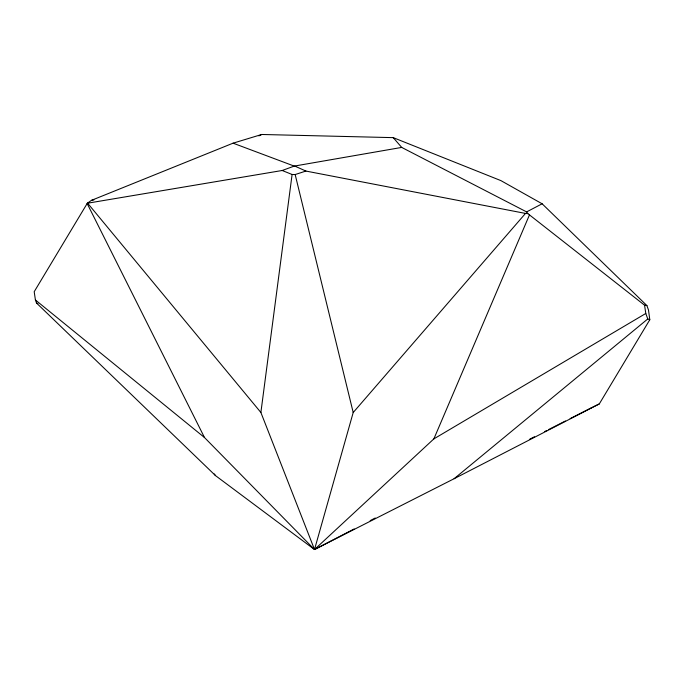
<?xml version="1.0" encoding="UTF-8"?>
<svg xmlns="http://www.w3.org/2000/svg" width="684" height="684" viewBox="0 0 684 684"><rect width="100%" height="100%" fill="white"/><g stroke="black" fill="none" stroke-linecap="round" stroke-linejoin="round"><path stroke-width="1.03" d="M349.934 531.135L314.512 549.526L260.886 412.486L292.102 174.48L282.193 170.496L87.321 203.251L34.2 291.726L35.414 299.977L36.517 303.038L215.528 475.636L314.512 549.526L454.073 478.74L599.304 403.919L649.8 319.744L648.5 310.032L646.902 305.586L542.13 203.789L500.876 180.602L393.24 137.638L261.733 134.474L233.073 143.17L91.417 200.369L87.321 203.251M35.414 299.977L204.499 437.546L314.512 549.526L353.201 412.52L525.5 213.425L527.843 213.613L644.576 305.209L646.902 305.586M314.512 549.526L433.87 438.88L529.433 214.99M454.073 478.74L647.765 318.958L649.8 319.744M433.87 438.88L645.79 313.469L644.576 305.209M393.24 137.638L401.705 147.419L526.62 211.903L542.13 203.789M350.781 530.699L354.15 528.946M370.181 520.627L375.242 517.993M529.758 439.154L534.452 436.768M544.78 431.51L546.661 430.552M548.542 429.595L565.437 420.993M570.14 418.608L591.044 407.972M591.292 407.852L592.284 407.356M592.78 407.108L599.304 403.919M258.868 135.885L261.733 134.474M282.193 170.496L294.223 166.101L401.705 147.419M292.102 174.48L295.163 174.548L305.902 171.06L525.5 213.425M91.417 200.369L93.93 199.908M233.073 143.17L294.223 166.101M36.517 303.038L37.911 303.576M294.898 166.118L305.902 171.06M87.655 203.233L260.886 412.486M214.237 473.935L215.528 475.636M526.62 211.903L527.843 213.613M87.133 203.49L204.499 437.546M645.79 313.469L647.765 318.958M295.163 174.548L353.201 412.52"/></g></svg>
